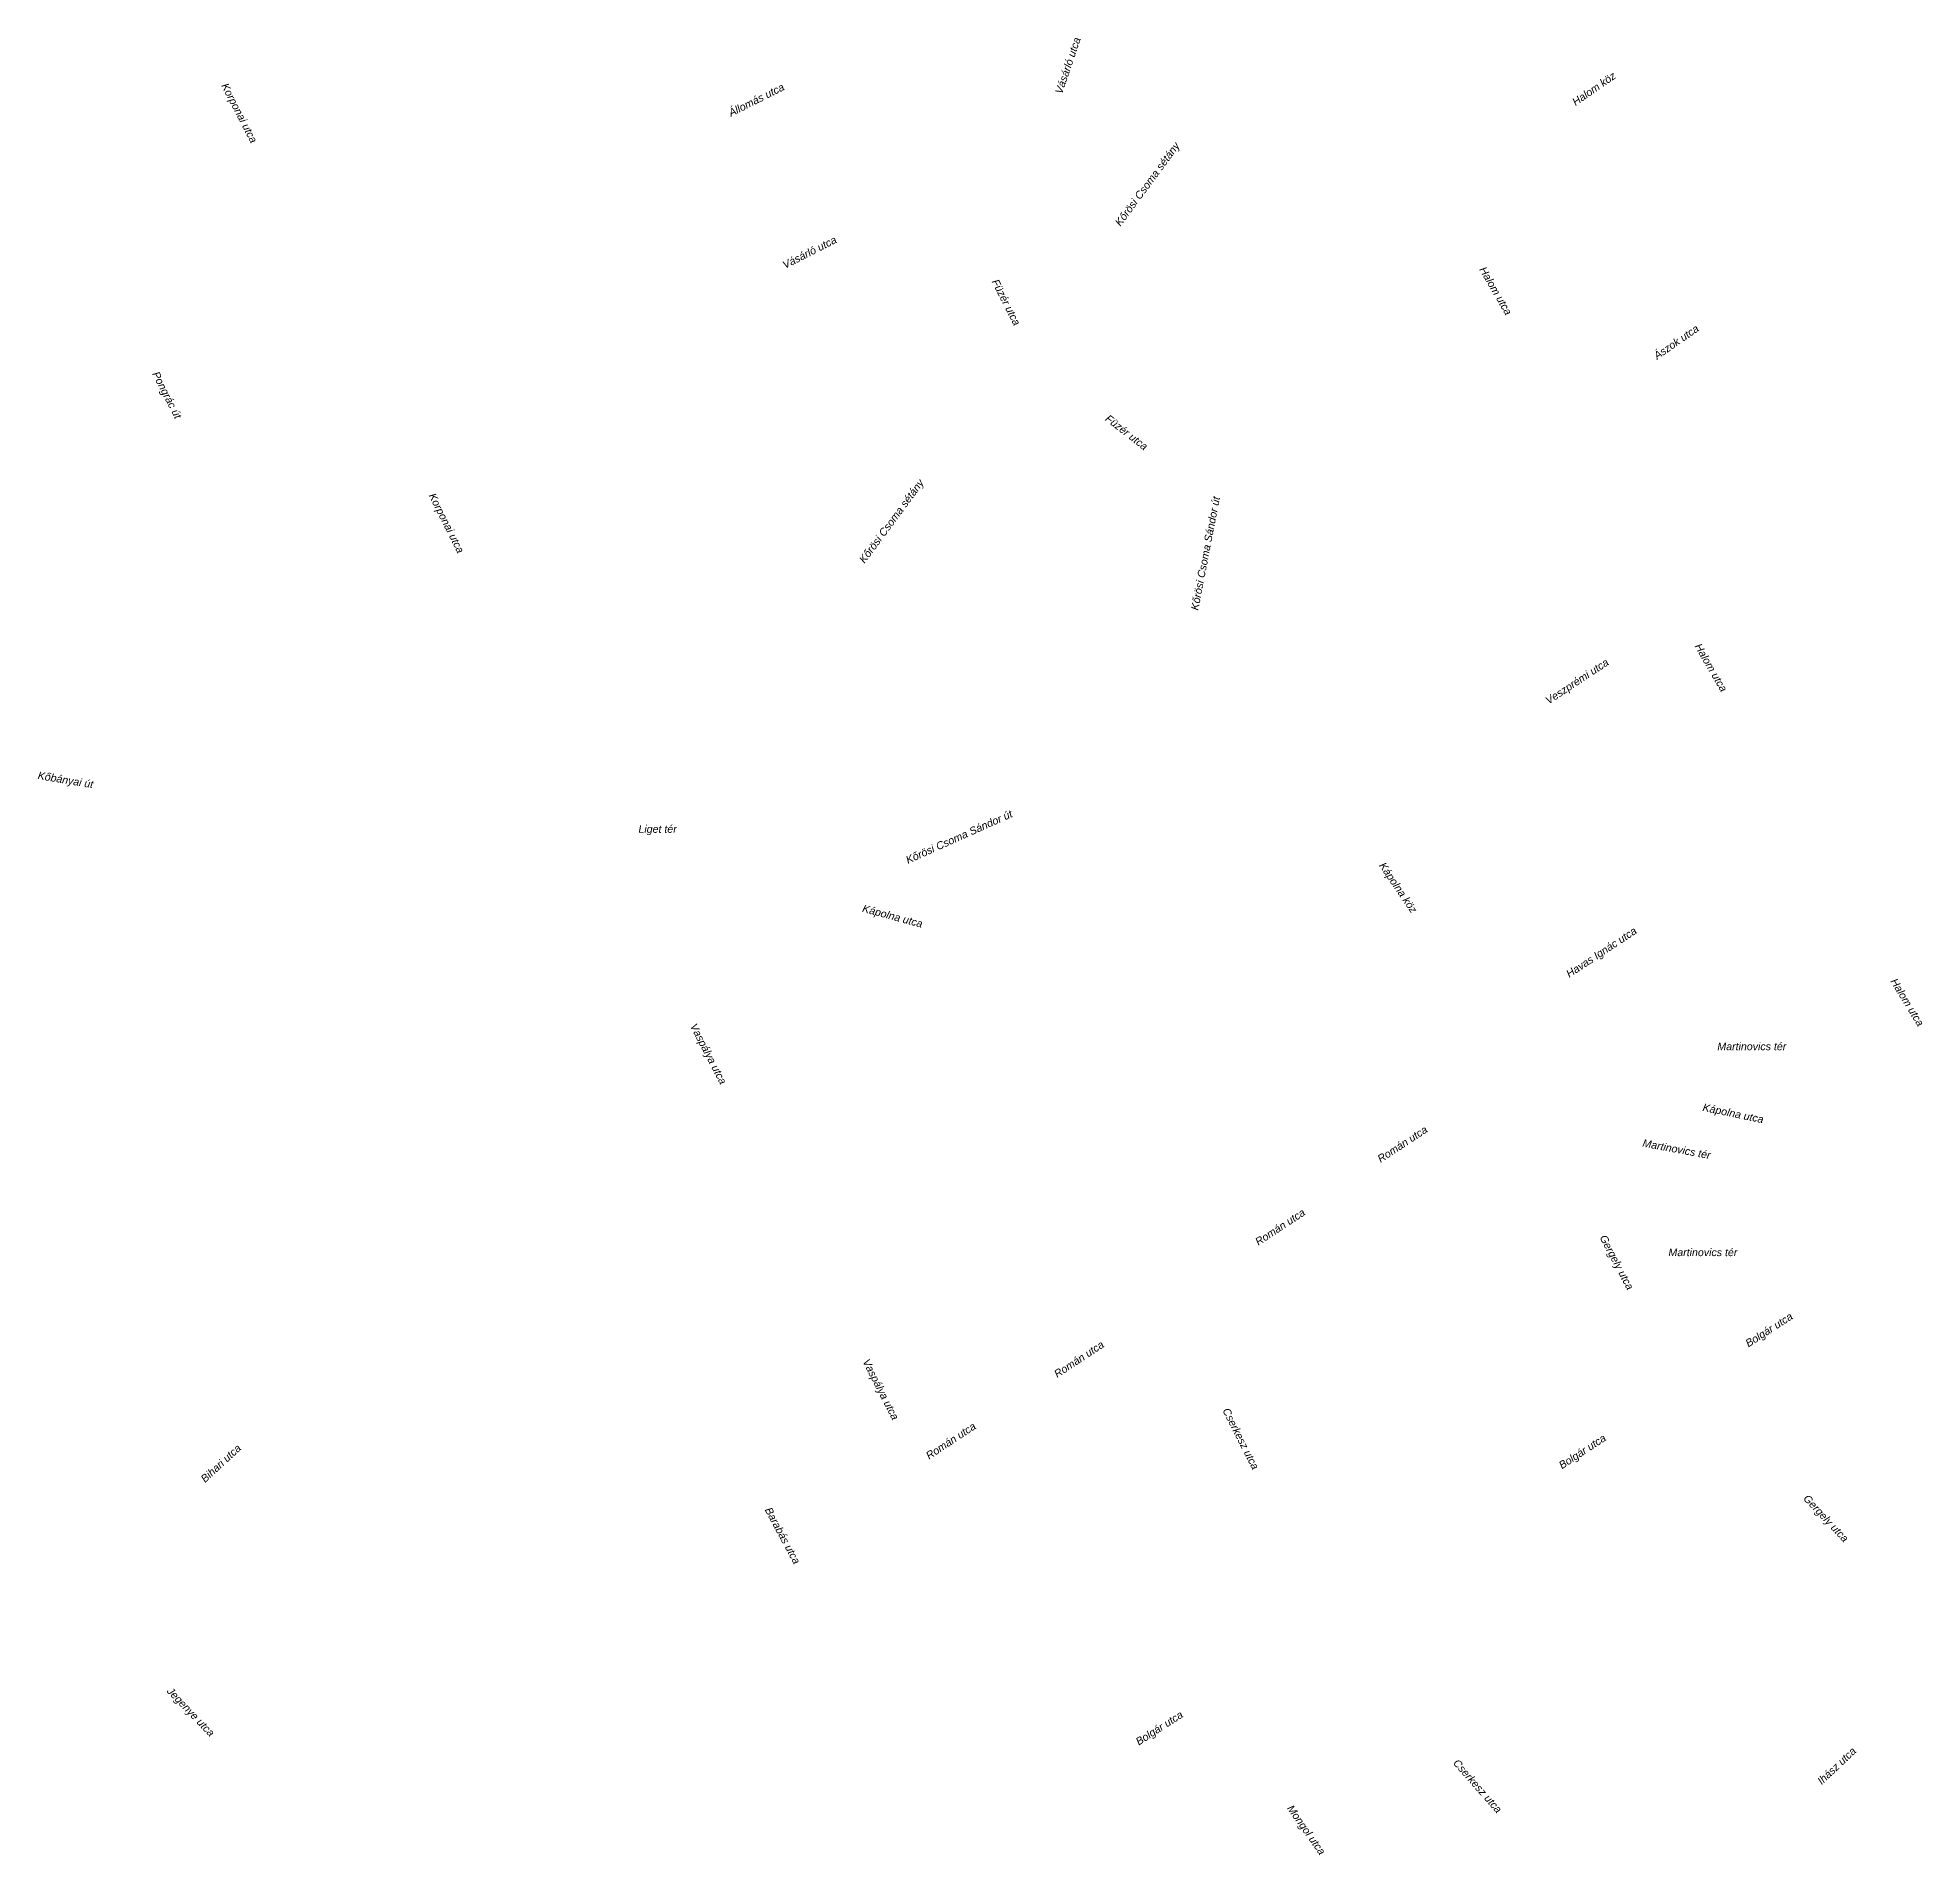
# Model space of a CAD drawing. Extents: x 25 to 770, y 52 to 770.
import ezdxf

# ---------------------------------------------------------------- set-up
doc = ezdxf.new("R2010")
doc.units = 0
doc.header["$LTSCALE"] = 10
doc.header["$MEASUREMENT"] = 0
doc.layers.add('STREETNAMES', color=205, linetype='CONTINUOUS')
doc.styles.add('ARIAL_D_300', font='ARIALI.TTF', dxfattribs={"height": 3})

msp = doc.modelspace()

# ---------------------------------------------------------------- texts
at = {"layer": 'STREETNAMES', "color": 8, "linetype": 'CONTINUOUS', "style": 'ARIAL_D_300'}
for s, rotation, p in [('Vásárló utca', 71.3691, (429.73, 747.8)), ('Halom köz', 34.7949, (632.74, 743.25)), ('Korponai utca', 297.1611, (97.3, 751.36)), ('Állomás utca', 26.676, (298.84, 739.02)), ('Kőrösi Csoma sétány', 53.604, (452.81, 695.53)), ('Vásárló utca', 26.9505, (320.21, 678.87)), ('Halom utca', 300.0015, (594.58, 678.66)), ('Füzér utca', 296.8155, (401.84, 673.86)), ('Ászok utca', 34.7724, (664.97, 642.93)), ('Pongrác út', 296.9694, (69.97, 637.38)), ('Füzér utca', 322.173, (446.52, 619.17)), ('Korponai utca', 296.5671, (179.29, 589.31)), ('Kőrösi Csoma sétány', 53.604, (351.67, 562.28)), ('Kőrösi Csoma Sándor út', 79.1154, (483.57, 543.74)), ('Halom utca', 300.0789, (679.69, 529.72)), ('Veszprémi utca', 33.498, (622.08, 506.67)), ('Kőbányai út', 350.3862, (24.66, 477.27)), ('Kőrösi Csoma Sándor út', 24.1263, (368.8, 443.69)), ('Kápolna köz', 304.1325, (554.93, 443.01)), ('Kápolna utca', 344.97, (350.55, 424.78)), ('Havas Ignác utca', 33.498, (630.26, 398.6)), ('Halom utca', 301.3281, (757.1, 397.25)), ('Vaspálya utca', 297.2988, (282.59, 379.61)), ('Kápolna utca', 348.3981, (682.77, 346.06)), ('Román utca', 33.3441, (555.67, 325.46)), ('Martinovics tér', 349.5519, (659.02, 331.93)), ('Román utca', 33.4107, (507.33, 292.69)), ('Gergely utca', 297.7776, (642.17, 295.98)), ('Bolgár utca', 32.7951, (701.1, 252.53)), ('Román utca', 33.498, (427.83, 240.43)), ('Vaspálya utca', 296.9802, (350.77, 246.99)), ('Cserkesz utca', 296.8344, (493.08, 227.62)), ('Román utca', 33.498, (377.17, 208.14)), ('Bolgár utca', 33.3009, (627.37, 204.32)), ('Bihari utca', 42.804, (90.96, 198.89)), ('Gergely utca', 313.1352, (722.54, 192.61)), ('Barabás utca', 298.1997, (312.13, 188.31)), ('Jegenye utca', 313.7022, (75.66, 116.43)), ('Bolgár utca', 32.7951, (460.07, 95.09)), ('Ihász utca', 43.4079, (730.05, 79.48)), ('Cserkesz utca', 311.2956, (584.12, 88.1)), ('Mongol utca', 305.1, (518.53, 70.27))]:
    msp.add_text(s, height=3, rotation=rotation, dxfattribs=at).set_placement(p)
for s, p in [('Liget tér', (262.28, 455.97)), ('Martinovics tér', (688.79, 370.03)), ('Martinovics tér', (669.45, 288.62))]:
    msp.add_text(s, height=3, dxfattribs=at).set_placement(p)

doc.saveas('drawing.dxf')
